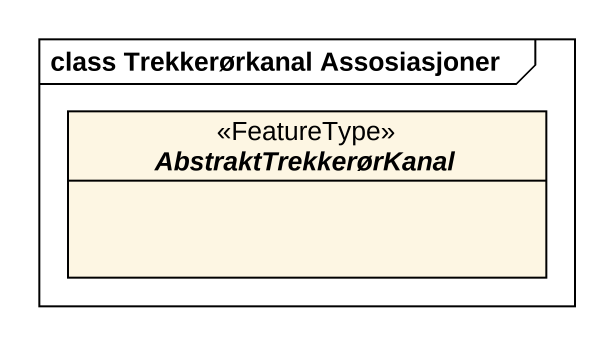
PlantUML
@startuml
mainframe class Trekkerørkanal Assosiasjoner
hide circle
hide empty members
abstract class AbstraktTrekkerørKanal <<FeatureType>>
@enduml
